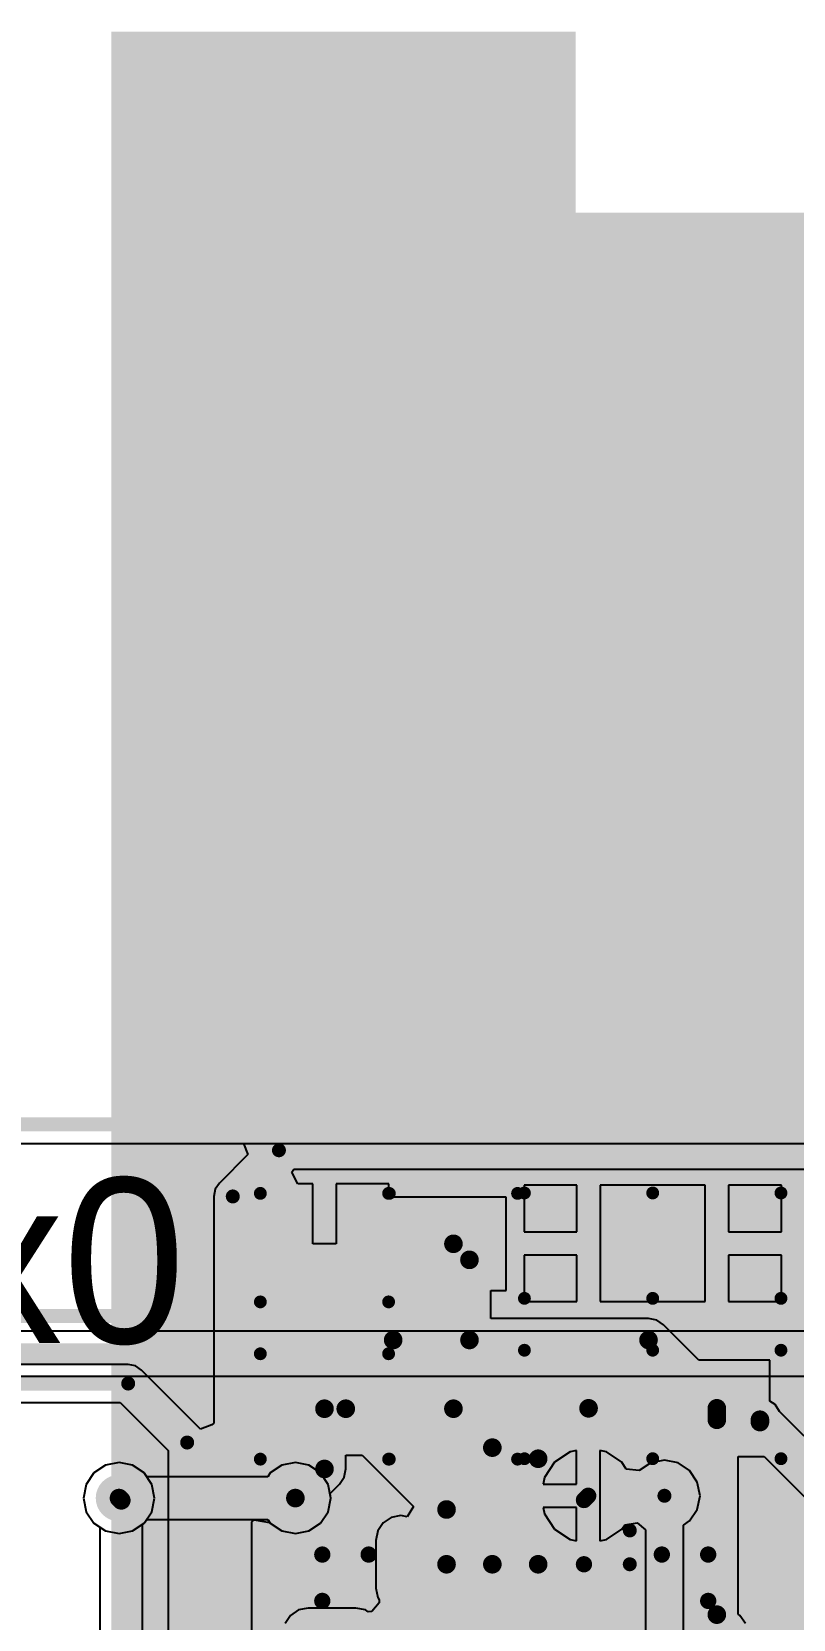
# Model space of a CAD drawing. Header units: millimetres. Extents: x -0.78 to 0.93, y -0.37 to 1.4.
# Drawn here: x -0.334 to -0.007, y 0.722 to 1.404 of the extents above; entities that cross this region are included whole.
import ezdxf

# ---------------------------------------------------------------- set-up
doc = ezdxf.new("R2010")
doc.units = ezdxf.units.MM
doc.header["$MEASUREMENT"] = 0
for name, color, linetype in [('BottomLayer', 5, 'Continuous'), ('BottomOverlay', 54, 'Continuous'), ('BottomSolder', 6, 'Continuous'), ('TopLayer', 1, 'Continuous'), ('TopOverlay', 2, 'Continuous'), ('ViaHoleLayer', 16, 'Continuous')]:
    doc.layers.add(name, color=color, linetype=linetype)

# ---------------------------------------------------------------- blocks, each defined once
blk = doc.blocks.new('0603R_B_9')
at = {"layer": 'BottomLayer'}
for points in [[(-0.05043, 0.01772), (-0.02043, 0.01772), (-0.02043, -0.01772), (-0.05043, -0.01772)], [(0.01969, 0.01772), (0.05118, 0.01772), (0.05118, -0.01772), (0.01969, -0.01772)]]:
    blk.add_hatch(color=5, dxfattribs=at).paths.add_polyline_path(points)
at = {"layer": 'BottomSolder'}
for points in [[(-0.05443, 0.02172), (-0.01643, 0.02172), (-0.01643, -0.02172), (-0.05443, -0.02172)], [(0.01569, 0.02172), (0.05518, 0.02172), (0.05518, -0.02172), (0.01569, -0.02172)]]:
    blk.add_hatch(color=6, dxfattribs=at).paths.add_polyline_path(points)
at = {"layer": 'BottomOverlay', "const_width": 0.00551}
for points in [[(0.05709, 0.02756), (-0.05709, 0.02756)], [(-0.05709, -0.02756), (-0.05709, 0.02756)], [(0.05709, -0.02756), (0.05709, 0.02756)], [(0.05709, -0.02756), (-0.05709, -0.02756)]]:
    blk.add_lwpolyline(points, dxfattribs=at)
at = {"layer": 'BottomOverlay', "const_width": 0.00276}
for points in [[(-0.05847, 0.02756, 1), (-0.05571, 0.02756, 1)], [(-0.05847, 0.02756, 1), (-0.05571, 0.02756, 1)], [(0.05571, 0.02756, 1), (0.05847, 0.02756, 1)], [(0.05571, 0.02756, 1), (0.05847, 0.02756, 1)], [(-0.05847, -0.02756, 1), (-0.05571, -0.02756, 1)], [(-0.05847, -0.02756, 1), (-0.05571, -0.02756, 1)], [(0.05571, -0.02756, 1), (0.05847, -0.02756, 1)], [(0.05571, -0.02756, 1), (0.05847, -0.02756, 1)]]:
    blk.add_lwpolyline(points, format="xyb", close=True, dxfattribs=at)
blk = doc.blocks.new('QFN24_4_4_N_B_10')
at = {"layer": 'BottomLayer'}
for points in [[(-0.05472, 0.09646), (-0.0437, 0.09646), (-0.0437, 0.06102), (-0.05472, 0.06102)], [(0.01969, 0.01969), (0.01969, -0.01969), (-0.01969, -0.01969), (-0.01969, 0.01969)]]:
    blk.add_hatch(color=5, dxfattribs=at).paths.add_polyline_path(points)
h = blk.add_hatch(color=5, dxfattribs=at)
edge = h.paths.add_edge_path()
edge.add_arc((-0.02953, 0.06654), 0.00551, 180, 360)
edge.add_line((-0.02402, 0.06654), (-0.02402, 0.09094))
edge.add_arc((-0.02953, 0.09094), 0.00551, 0, 180)
edge.add_line((-0.03504, 0.09094), (-0.03504, 0.06654))
h = blk.add_hatch(color=5, dxfattribs=at)
edge = h.paths.add_edge_path()
edge.add_arc((-0.00984, 0.06654), 0.00551, 180, 360)
edge.add_line((-0.00433, 0.06654), (-0.00433, 0.09094))
edge.add_arc((-0.00984, 0.09094), 0.00551, 0, 180)
edge.add_line((-0.01535, 0.09094), (-0.01535, 0.06654))
h = blk.add_hatch(color=5, dxfattribs=at)
edge = h.paths.add_edge_path()
edge.add_arc((0.00984, 0.06654), 0.00551, 180, 360)
edge.add_line((0.01535, 0.06654), (0.01535, 0.09094))
edge.add_arc((0.00984, 0.09094), 0.00551, 0, 180)
edge.add_line((0.00433, 0.09094), (0.00433, 0.06654))
h = blk.add_hatch(color=5, dxfattribs=at)
edge = h.paths.add_edge_path()
edge.add_arc((0.02953, 0.06654), 0.00551, 180, 360)
edge.add_line((0.03504, 0.06654), (0.03504, 0.09094))
edge.add_arc((0.02953, 0.09094), 0.00551, 0, 180)
edge.add_line((0.02402, 0.09094), (0.02402, 0.06654))
h = blk.add_hatch(color=5, dxfattribs=at)
edge = h.paths.add_edge_path()
edge.add_arc((0.04921, 0.06654), 0.00551, 180, 360)
edge.add_line((0.05472, 0.06654), (0.05472, 0.09094))
edge.add_arc((0.04921, 0.09094), 0.00551, 0, 180)
edge.add_line((0.0437, 0.09094), (0.0437, 0.06654))
h = blk.add_hatch(color=5, dxfattribs=at)
edge = h.paths.add_edge_path()
edge.add_arc((-0.06654, 0.04921), 0.00551, 270, 450)
edge.add_line((-0.06654, 0.05472), (-0.09094, 0.05472))
edge.add_arc((-0.09094, 0.04921), 0.00551, 90, 270)
edge.add_line((-0.09094, 0.0437), (-0.06654, 0.0437))
h = blk.add_hatch(color=5, dxfattribs=at)
edge = h.paths.add_edge_path()
edge.add_arc((0.06654, 0.04921), 0.00551, 90, 270)
edge.add_line((0.06654, 0.0437), (0.09094, 0.0437))
edge.add_arc((0.09094, 0.04921), 0.00551, 270, 450)
edge.add_line((0.09094, 0.05472), (0.06654, 0.05472))
h = blk.add_hatch(color=5, dxfattribs=at)
edge = h.paths.add_edge_path()
edge.add_arc((-0.06654, 0.02953), 0.00551, 270, 450)
edge.add_line((-0.06654, 0.03504), (-0.09094, 0.03504))
edge.add_arc((-0.09094, 0.02953), 0.00551, 90, 270)
edge.add_line((-0.09094, 0.02402), (-0.06654, 0.02402))
h = blk.add_hatch(color=5, dxfattribs=at)
edge = h.paths.add_edge_path()
edge.add_arc((0.06654, 0.02953), 0.00551, 90, 270)
edge.add_line((0.06654, 0.02402), (0.09094, 0.02402))
edge.add_arc((0.09094, 0.02953), 0.00551, 270, 450)
edge.add_line((0.09094, 0.03504), (0.06654, 0.03504))
h = blk.add_hatch(color=5, dxfattribs=at)
edge = h.paths.add_edge_path()
edge.add_arc((-0.06654, 0.00984), 0.00551, 270, 450)
edge.add_line((-0.06654, 0.01535), (-0.09094, 0.01535))
edge.add_arc((-0.09094, 0.00984), 0.00551, 90, 270)
edge.add_line((-0.09094, 0.00433), (-0.06654, 0.00433))
h = blk.add_hatch(color=5, dxfattribs=at)
edge = h.paths.add_edge_path()
edge.add_arc((0.06654, 0.00984), 0.00551, 90, 270)
edge.add_line((0.06654, 0.00433), (0.09094, 0.00433))
edge.add_arc((0.09094, 0.00984), 0.00551, 270, 450)
edge.add_line((0.09094, 0.01535), (0.06654, 0.01535))
h = blk.add_hatch(color=5, dxfattribs=at)
edge = h.paths.add_edge_path()
edge.add_arc((-0.06654, -0.00984), 0.00551, 270, 450)
edge.add_line((-0.06654, -0.00433), (-0.09094, -0.00433))
edge.add_arc((-0.09094, -0.00984), 0.00551, 90, 270)
edge.add_line((-0.09094, -0.01535), (-0.06654, -0.01535))
h = blk.add_hatch(color=5, dxfattribs=at)
edge = h.paths.add_edge_path()
edge.add_arc((0.06654, -0.00984), 0.00551, 90, 270)
edge.add_line((0.06654, -0.01535), (0.09094, -0.01535))
edge.add_arc((0.09094, -0.00984), 0.00551, 270, 450)
edge.add_line((0.09094, -0.00433), (0.06654, -0.00433))
h = blk.add_hatch(color=5, dxfattribs=at)
edge = h.paths.add_edge_path()
edge.add_arc((-0.06654, -0.02953), 0.00551, 270, 450)
edge.add_line((-0.06654, -0.02402), (-0.09094, -0.02402))
edge.add_arc((-0.09094, -0.02953), 0.00551, 90, 270)
edge.add_line((-0.09094, -0.03504), (-0.06654, -0.03504))
h = blk.add_hatch(color=5, dxfattribs=at)
edge = h.paths.add_edge_path()
edge.add_arc((0.06654, -0.02953), 0.00551, 90, 270)
edge.add_line((0.06654, -0.03504), (0.09094, -0.03504))
edge.add_arc((0.09094, -0.02953), 0.00551, 270, 450)
edge.add_line((0.09094, -0.02402), (0.06654, -0.02402))
h = blk.add_hatch(color=5, dxfattribs=at)
edge = h.paths.add_edge_path()
edge.add_arc((-0.06654, -0.04921), 0.00551, 270, 450)
edge.add_line((-0.06654, -0.0437), (-0.09094, -0.0437))
edge.add_arc((-0.09094, -0.04921), 0.00551, 90, 270)
edge.add_line((-0.09094, -0.05472), (-0.06654, -0.05472))
h = blk.add_hatch(color=5, dxfattribs=at)
edge = h.paths.add_edge_path()
edge.add_arc((0.06654, -0.04921), 0.00551, 90, 270)
edge.add_line((0.06654, -0.05472), (0.09094, -0.05472))
edge.add_arc((0.09094, -0.04921), 0.00551, 270, 450)
edge.add_line((0.09094, -0.0437), (0.06654, -0.0437))
h = blk.add_hatch(color=5, dxfattribs=at)
edge = h.paths.add_edge_path()
edge.add_arc((-0.04921, -0.06654), 0.00551, 0, 180)
edge.add_line((-0.05472, -0.06654), (-0.05472, -0.09094))
edge.add_arc((-0.04921, -0.09094), 0.00551, 180, 360)
edge.add_line((-0.0437, -0.09094), (-0.0437, -0.06654))
h = blk.add_hatch(color=5, dxfattribs=at)
edge = h.paths.add_edge_path()
edge.add_arc((-0.02953, -0.06654), 0.00551, 0, 180)
edge.add_line((-0.03504, -0.06654), (-0.03504, -0.09094))
edge.add_arc((-0.02953, -0.09094), 0.00551, 180, 360)
edge.add_line((-0.02402, -0.09094), (-0.02402, -0.06654))
h = blk.add_hatch(color=5, dxfattribs=at)
edge = h.paths.add_edge_path()
edge.add_arc((-0.00984, -0.06654), 0.00551, 0, 180)
edge.add_line((-0.01535, -0.06654), (-0.01535, -0.09094))
edge.add_arc((-0.00984, -0.09094), 0.00551, 180, 360)
edge.add_line((-0.00433, -0.09094), (-0.00433, -0.06654))
h = blk.add_hatch(color=5, dxfattribs=at)
edge = h.paths.add_edge_path()
edge.add_arc((0.00984, -0.06654), 0.00551, 0, 180)
edge.add_line((0.00433, -0.06654), (0.00433, -0.09094))
edge.add_arc((0.00984, -0.09094), 0.00551, 180, 360)
edge.add_line((0.01535, -0.09094), (0.01535, -0.06654))
h = blk.add_hatch(color=5, dxfattribs=at)
edge = h.paths.add_edge_path()
edge.add_arc((0.02953, -0.06654), 0.00551, 0, 180)
edge.add_line((0.02402, -0.06654), (0.02402, -0.09094))
edge.add_arc((0.02953, -0.09094), 0.00551, 180, 360)
edge.add_line((0.03504, -0.09094), (0.03504, -0.06654))
h = blk.add_hatch(color=5, dxfattribs=at)
edge = h.paths.add_edge_path()
edge.add_arc((0.04921, -0.06654), 0.00551, 0, 180)
edge.add_line((0.0437, -0.06654), (0.0437, -0.09094))
edge.add_arc((0.04921, -0.09094), 0.00551, 180, 360)
edge.add_line((0.05472, -0.09094), (0.05472, -0.06654))
at = {"layer": 'BottomSolder'}
for points in [[(-0.05872, 0.10046), (-0.0397, 0.10046), (-0.0397, 0.05702), (-0.05872, 0.05702)], [(0.02369, 0.02369), (0.02369, -0.02369), (-0.02369, -0.02369), (-0.02369, 0.02369)]]:
    blk.add_hatch(color=6, dxfattribs=at).paths.add_polyline_path(points)
h = blk.add_hatch(color=6, dxfattribs=at)
edge = h.paths.add_edge_path()
edge.add_arc((-0.02953, 0.06654), 0.00951, 180, 360)
edge.add_line((-0.02002, 0.06654), (-0.02002, 0.09094))
edge.add_arc((-0.02953, 0.09094), 0.00951, 0, 180)
edge.add_line((-0.03904, 0.09094), (-0.03904, 0.06654))
h = blk.add_hatch(color=6, dxfattribs=at)
edge = h.paths.add_edge_path()
edge.add_arc((-0.00984, 0.06654), 0.00951, 180, 360)
edge.add_line((-0.00033, 0.06654), (-0.00033, 0.09094))
edge.add_arc((-0.00984, 0.09094), 0.00951, 0, 180)
edge.add_line((-0.01935, 0.09094), (-0.01935, 0.06654))
h = blk.add_hatch(color=6, dxfattribs=at)
edge = h.paths.add_edge_path()
edge.add_arc((0.00984, 0.06654), 0.00951, 180, 360)
edge.add_line((0.01935, 0.06654), (0.01935, 0.09094))
edge.add_arc((0.00984, 0.09094), 0.00951, 0, 180)
edge.add_line((0.00033, 0.09094), (0.00033, 0.06654))
h = blk.add_hatch(color=6, dxfattribs=at)
edge = h.paths.add_edge_path()
edge.add_arc((0.02953, 0.06654), 0.00951, 180, 360)
edge.add_line((0.03904, 0.06654), (0.03904, 0.09094))
edge.add_arc((0.02953, 0.09094), 0.00951, 0, 180)
edge.add_line((0.02002, 0.09094), (0.02002, 0.06654))
h = blk.add_hatch(color=6, dxfattribs=at)
edge = h.paths.add_edge_path()
edge.add_arc((0.04921, 0.06654), 0.00951, 180, 360)
edge.add_line((0.05872, 0.06654), (0.05872, 0.09094))
edge.add_arc((0.04921, 0.09094), 0.00951, 0, 180)
edge.add_line((0.0397, 0.09094), (0.0397, 0.06654))
h = blk.add_hatch(color=6, dxfattribs=at)
edge = h.paths.add_edge_path()
edge.add_arc((-0.06654, 0.04921), 0.00951, 270, 450)
edge.add_line((-0.06654, 0.05872), (-0.09094, 0.05872))
edge.add_arc((-0.09094, 0.04921), 0.00951, 90, 270)
edge.add_line((-0.09094, 0.0397), (-0.06654, 0.0397))
h = blk.add_hatch(color=6, dxfattribs=at)
edge = h.paths.add_edge_path()
edge.add_arc((0.06654, 0.04921), 0.00951, 90, 270)
edge.add_line((0.06654, 0.0397), (0.09094, 0.0397))
edge.add_arc((0.09094, 0.04921), 0.00951, 270, 450)
edge.add_line((0.09094, 0.05872), (0.06654, 0.05872))
h = blk.add_hatch(color=6, dxfattribs=at)
edge = h.paths.add_edge_path()
edge.add_arc((-0.06654, 0.02953), 0.00951, 270, 450)
edge.add_line((-0.06654, 0.03904), (-0.09094, 0.03904))
edge.add_arc((-0.09094, 0.02953), 0.00951, 90, 270)
edge.add_line((-0.09094, 0.02002), (-0.06654, 0.02002))
h = blk.add_hatch(color=6, dxfattribs=at)
edge = h.paths.add_edge_path()
edge.add_arc((0.06654, 0.02953), 0.00951, 90, 270)
edge.add_line((0.06654, 0.02002), (0.09094, 0.02002))
edge.add_arc((0.09094, 0.02953), 0.00951, 270, 450)
edge.add_line((0.09094, 0.03904), (0.06654, 0.03904))
h = blk.add_hatch(color=6, dxfattribs=at)
edge = h.paths.add_edge_path()
edge.add_arc((-0.06654, 0.00984), 0.00951, 270, 450)
edge.add_line((-0.06654, 0.01935), (-0.09094, 0.01935))
edge.add_arc((-0.09094, 0.00984), 0.00951, 90, 270)
edge.add_line((-0.09094, 0.00033), (-0.06654, 0.00033))
h = blk.add_hatch(color=6, dxfattribs=at)
edge = h.paths.add_edge_path()
edge.add_arc((0.06654, 0.00984), 0.00951, 90, 270)
edge.add_line((0.06654, 0.00033), (0.09094, 0.00033))
edge.add_arc((0.09094, 0.00984), 0.00951, 270, 450)
edge.add_line((0.09094, 0.01935), (0.06654, 0.01935))
h = blk.add_hatch(color=6, dxfattribs=at)
edge = h.paths.add_edge_path()
edge.add_arc((-0.06654, -0.00984), 0.00951, 270, 450)
edge.add_line((-0.06654, -0.00033), (-0.09094, -0.00033))
edge.add_arc((-0.09094, -0.00984), 0.00951, 90, 270)
edge.add_line((-0.09094, -0.01935), (-0.06654, -0.01935))
h = blk.add_hatch(color=6, dxfattribs=at)
edge = h.paths.add_edge_path()
edge.add_arc((0.06654, -0.00984), 0.00951, 90, 270)
edge.add_line((0.06654, -0.01935), (0.09094, -0.01935))
edge.add_arc((0.09094, -0.00984), 0.00951, 270, 450)
edge.add_line((0.09094, -0.00033), (0.06654, -0.00033))
h = blk.add_hatch(color=6, dxfattribs=at)
edge = h.paths.add_edge_path()
edge.add_arc((-0.06654, -0.02953), 0.00951, 270, 450)
edge.add_line((-0.06654, -0.02002), (-0.09094, -0.02002))
edge.add_arc((-0.09094, -0.02953), 0.00951, 90, 270)
edge.add_line((-0.09094, -0.03904), (-0.06654, -0.03904))
h = blk.add_hatch(color=6, dxfattribs=at)
edge = h.paths.add_edge_path()
edge.add_arc((0.06654, -0.02953), 0.00951, 90, 270)
edge.add_line((0.06654, -0.03904), (0.09094, -0.03904))
edge.add_arc((0.09094, -0.02953), 0.00951, 270, 450)
edge.add_line((0.09094, -0.02002), (0.06654, -0.02002))
h = blk.add_hatch(color=6, dxfattribs=at)
edge = h.paths.add_edge_path()
edge.add_arc((-0.06654, -0.04921), 0.00951, 270, 450)
edge.add_line((-0.06654, -0.0397), (-0.09094, -0.0397))
edge.add_arc((-0.09094, -0.04921), 0.00951, 90, 270)
edge.add_line((-0.09094, -0.05872), (-0.06654, -0.05872))
h = blk.add_hatch(color=6, dxfattribs=at)
edge = h.paths.add_edge_path()
edge.add_arc((0.06654, -0.04921), 0.00951, 90, 270)
edge.add_line((0.06654, -0.05872), (0.09094, -0.05872))
edge.add_arc((0.09094, -0.04921), 0.00951, 270, 450)
edge.add_line((0.09094, -0.0397), (0.06654, -0.0397))
h = blk.add_hatch(color=6, dxfattribs=at)
edge = h.paths.add_edge_path()
edge.add_arc((-0.04921, -0.06654), 0.00951, 0, 180)
edge.add_line((-0.05872, -0.06654), (-0.05872, -0.09094))
edge.add_arc((-0.04921, -0.09094), 0.00951, 180, 360)
edge.add_line((-0.0397, -0.09094), (-0.0397, -0.06654))
h = blk.add_hatch(color=6, dxfattribs=at)
edge = h.paths.add_edge_path()
edge.add_arc((-0.02953, -0.06654), 0.00951, 0, 180)
edge.add_line((-0.03904, -0.06654), (-0.03904, -0.09094))
edge.add_arc((-0.02953, -0.09094), 0.00951, 180, 360)
edge.add_line((-0.02002, -0.09094), (-0.02002, -0.06654))
h = blk.add_hatch(color=6, dxfattribs=at)
edge = h.paths.add_edge_path()
edge.add_arc((-0.00984, -0.06654), 0.00951, 0, 180)
edge.add_line((-0.01935, -0.06654), (-0.01935, -0.09094))
edge.add_arc((-0.00984, -0.09094), 0.00951, 180, 360)
edge.add_line((-0.00033, -0.09094), (-0.00033, -0.06654))
h = blk.add_hatch(color=6, dxfattribs=at)
edge = h.paths.add_edge_path()
edge.add_arc((0.00984, -0.06654), 0.00951, 0, 180)
edge.add_line((0.00033, -0.06654), (0.00033, -0.09094))
edge.add_arc((0.00984, -0.09094), 0.00951, 180, 360)
edge.add_line((0.01935, -0.09094), (0.01935, -0.06654))
h = blk.add_hatch(color=6, dxfattribs=at)
edge = h.paths.add_edge_path()
edge.add_arc((0.02953, -0.06654), 0.00951, 0, 180)
edge.add_line((0.02002, -0.06654), (0.02002, -0.09094))
edge.add_arc((0.02953, -0.09094), 0.00951, 180, 360)
edge.add_line((0.03904, -0.09094), (0.03904, -0.06654))
h = blk.add_hatch(color=6, dxfattribs=at)
edge = h.paths.add_edge_path()
edge.add_arc((0.04921, -0.06654), 0.00951, 0, 180)
edge.add_line((0.0397, -0.06654), (0.0397, -0.09094))
edge.add_arc((0.04921, -0.09094), 0.00951, 180, 360)
edge.add_line((0.05872, -0.09094), (0.05872, -0.06654))
at = {"layer": 'BottomLayer'}
for p, q in [((-0.02953, 0.03937), (-0.03937, 0.02953)), ((0.03937, 0.03937), (-0.02953, 0.03937)), ((0.03937, -0.03937), (0.03937, 0.03937)), ((-0.03937, 0.02953), (-0.03937, -0.03937)), ((-0.03937, -0.03937), (0.03937, -0.03937))]:
    blk.add_line(p, q, dxfattribs=at)
at = {"layer": 'BottomOverlay'}
for points, const_width in [([(-0.06496, 0.09843, 1), (-0.07283, 0.09843, 1)], 0.00984), ([(-0.0753, 0.09843, 1), (-0.07037, 0.09843, 1)], 0.00492), ([(-0.06742, 0.09843, 1), (-0.0625, 0.09843, 1)], 0.00492), ([(-0.08466, 0.08291, 1), (-0.08116, 0.08291, 1)], 0.0035), ([(-0.08466, 0.08291, 1), (-0.08116, 0.08291, 1)], 0.0035), ([(-0.06474, 0.08291, 1), (-0.06124, 0.08291, 1)], 0.0035), ([(0.06124, 0.08291, 1), (0.06474, 0.08291, 1)], 0.0035), ([(0.08116, 0.08291, 1), (0.08466, 0.08291, 1)], 0.0035), ([(0.08116, 0.08291, 1), (0.08466, 0.08291, 1)], 0.0035), ([(-0.08466, 0.06299, 1), (-0.08116, 0.06299, 1)], 0.0035), ([(0.08116, 0.06299, 1), (0.08466, 0.06299, 1)], 0.0035), ([(-0.08466, -0.06299, 1), (-0.08116, -0.06299, 1)], 0.0035), ([(0.08116, -0.06299, 1), (0.08466, -0.06299, 1)], 0.0035), ([(-0.08466, -0.08291, 1), (-0.08116, -0.08291, 1)], 0.0035), ([(-0.08466, -0.08291, 1), (-0.08116, -0.08291, 1)], 0.0035), ([(-0.06474, -0.08291, 1), (-0.06124, -0.08291, 1)], 0.0035), ([(0.06124, -0.08291, 1), (0.06474, -0.08291, 1)], 0.0035), ([(0.08116, -0.08291, 1), (0.08466, -0.08291, 1)], 0.0035), ([(0.08116, -0.08291, 1), (0.08466, -0.08291, 1)], 0.0035)]:
    blk.add_lwpolyline(points, format="xyb", close=True, dxfattribs=dict(at, const_width=const_width))
at = {"layer": 'BottomOverlay', "const_width": 0.007}
for points in [[(-0.08291, 0.08291), (-0.06299, 0.08291)], [(-0.08291, 0.08291), (-0.08291, 0.06299)], [(0.06299, 0.08291), (0.08291, 0.08291)], [(0.08291, 0.08291), (0.08291, 0.06299)], [(-0.08291, -0.06299), (-0.08291, -0.08291)], [(0.08291, -0.06299), (0.08291, -0.08291)], [(-0.08291, -0.08291), (-0.06299, -0.08291)], [(0.06299, -0.08291), (0.08291, -0.08291)]]:
    blk.add_lwpolyline(points, dxfattribs=at)
blk = doc.blocks.new('0603C_B_11')
at = {"layer": 'BottomLayer'}
for points in [[(-0.05043, 0.01772), (-0.02043, 0.01772), (-0.02043, -0.01772), (-0.05043, -0.01772)], [(0.01969, 0.01772), (0.05118, 0.01772), (0.05118, -0.01772), (0.01969, -0.01772)]]:
    blk.add_hatch(color=5, dxfattribs=at).paths.add_polyline_path(points)
at = {"layer": 'BottomSolder'}
for points in [[(-0.05443, 0.02172), (-0.01643, 0.02172), (-0.01643, -0.02172), (-0.05443, -0.02172)], [(0.01569, 0.02172), (0.05518, 0.02172), (0.05518, -0.02172), (0.01569, -0.02172)]]:
    blk.add_hatch(color=6, dxfattribs=at).paths.add_polyline_path(points)
at = {"layer": 'BottomOverlay', "const_width": 0.00551}
for points in [[(-0.01181, 0.02756), (-0.05709, 0.02756)], [(-0.05709, -0.02756), (-0.05709, 0.02756)], [(0.05709, 0.02756), (0.01047, 0.02756)], [(0.05709, -0.02756), (0.05709, 0.02756)], [(-0.01181, -0.02756), (-0.05709, -0.02756)], [(0.05709, -0.02756), (0.01047, -0.02756)]]:
    blk.add_lwpolyline(points, dxfattribs=at)
at = {"layer": 'BottomOverlay', "const_width": 0.00276}
for points in [[(-0.05847, 0.02756, 1), (-0.05571, 0.02756, 1)], [(-0.05847, 0.02756, 1), (-0.05571, 0.02756, 1)], [(-0.01319, 0.02756, 1), (-0.01043, 0.02756, 1)], [(0.0091, 0.02756, 1), (0.01185, 0.02756, 1)], [(0.05571, 0.02756, 1), (0.05847, 0.02756, 1)], [(0.05571, 0.02756, 1), (0.05847, 0.02756, 1)], [(-0.05847, -0.02756, 1), (-0.05571, -0.02756, 1)], [(-0.05847, -0.02756, 1), (-0.05571, -0.02756, 1)], [(-0.01319, -0.02756, 1), (-0.01043, -0.02756, 1)], [(0.0091, -0.02756, 1), (0.01185, -0.02756, 1)], [(0.05571, -0.02756, 1), (0.05847, -0.02756, 1)], [(0.05571, -0.02756, 1), (0.05847, -0.02756, 1)]]:
    blk.add_lwpolyline(points, format="xyb", close=True, dxfattribs=at)
blk = doc.blocks.new('0603C_B_12')
at = {"layer": 'BottomLayer'}
for points in [[(-0.05043, 0.01772), (-0.02043, 0.01772), (-0.02043, -0.01772), (-0.05043, -0.01772)], [(0.01969, 0.01772), (0.05118, 0.01772), (0.05118, -0.01772), (0.01969, -0.01772)]]:
    blk.add_hatch(color=5, dxfattribs=at).paths.add_polyline_path(points)
at = {"layer": 'BottomSolder'}
for points in [[(-0.05443, 0.02172), (-0.01643, 0.02172), (-0.01643, -0.02172), (-0.05443, -0.02172)], [(0.01569, 0.02172), (0.05518, 0.02172), (0.05518, -0.02172), (0.01569, -0.02172)]]:
    blk.add_hatch(color=6, dxfattribs=at).paths.add_polyline_path(points)
at = {"layer": 'BottomOverlay', "const_width": 0.00551}
for points in [[(-0.05709, -0.02756), (-0.05709, 0.02756)], [(-0.01181, 0.02756), (-0.05709, 0.02756)], [(0.05709, 0.02756), (0.01047, 0.02756)], [(0.05709, -0.02756), (0.05709, 0.02756)], [(-0.01181, -0.02756), (-0.05709, -0.02756)], [(0.05709, -0.02756), (0.01047, -0.02756)]]:
    blk.add_lwpolyline(points, dxfattribs=at)
at = {"layer": 'BottomOverlay', "const_width": 0.00276}
for points in [[(-0.05847, 0.02756, 1), (-0.05571, 0.02756, 1)], [(-0.05847, 0.02756, 1), (-0.05571, 0.02756, 1)], [(-0.01319, 0.02756, 1), (-0.01043, 0.02756, 1)], [(0.0091, 0.02756, 1), (0.01185, 0.02756, 1)], [(0.05571, 0.02756, 1), (0.05847, 0.02756, 1)], [(0.05571, 0.02756, 1), (0.05847, 0.02756, 1)], [(-0.05847, -0.02756, 1), (-0.05571, -0.02756, 1)], [(-0.05847, -0.02756, 1), (-0.05571, -0.02756, 1)], [(-0.01319, -0.02756, 1), (-0.01043, -0.02756, 1)], [(0.0091, -0.02756, 1), (0.01185, -0.02756, 1)], [(0.05571, -0.02756, 1), (0.05847, -0.02756, 1)], [(0.05571, -0.02756, 1), (0.05847, -0.02756, 1)]]:
    blk.add_lwpolyline(points, format="xyb", close=True, dxfattribs=at)
blk = doc.blocks.new('0603C_B_14')
at = {"layer": 'BottomLayer'}
for points in [[(-0.05043, 0.01772), (-0.02043, 0.01772), (-0.02043, -0.01772), (-0.05043, -0.01772)], [(0.01969, 0.01772), (0.05118, 0.01772), (0.05118, -0.01772), (0.01969, -0.01772)]]:
    blk.add_hatch(color=5, dxfattribs=at).paths.add_polyline_path(points)
at = {"layer": 'BottomSolder'}
for points in [[(-0.05443, 0.02172), (-0.01643, 0.02172), (-0.01643, -0.02172), (-0.05443, -0.02172)], [(0.01569, 0.02172), (0.05518, 0.02172), (0.05518, -0.02172), (0.01569, -0.02172)]]:
    blk.add_hatch(color=6, dxfattribs=at).paths.add_polyline_path(points)
at = {"layer": 'BottomOverlay', "const_width": 0.00551}
for points in [[(-0.05709, 0.02756), (-0.05709, -0.02756)], [(-0.05709, 0.02756), (-0.01181, 0.02756)], [(0.01047, 0.02756), (0.05709, 0.02756)], [(0.05709, 0.02756), (0.05709, -0.02756)], [(-0.05709, -0.02756), (-0.01181, -0.02756)], [(0.01047, -0.02756), (0.05709, -0.02756)]]:
    blk.add_lwpolyline(points, dxfattribs=at)
at = {"layer": 'BottomOverlay', "const_width": 0.00276}
for points in [[(-0.05847, 0.02756, 1), (-0.05571, 0.02756, 1)], [(-0.05847, 0.02756, 1), (-0.05571, 0.02756, 1)], [(-0.01319, 0.02756, 1), (-0.01043, 0.02756, 1)], [(0.0091, 0.02756, 1), (0.01185, 0.02756, 1)], [(0.05571, 0.02756, 1), (0.05847, 0.02756, 1)], [(0.05571, 0.02756, 1), (0.05847, 0.02756, 1)], [(-0.05847, -0.02756, 1), (-0.05571, -0.02756, 1)], [(-0.05847, -0.02756, 1), (-0.05571, -0.02756, 1)], [(-0.01319, -0.02756, 1), (-0.01043, -0.02756, 1)], [(0.0091, -0.02756, 1), (0.01185, -0.02756, 1)], [(0.05571, -0.02756, 1), (0.05847, -0.02756, 1)], [(0.05571, -0.02756, 1), (0.05847, -0.02756, 1)]]:
    blk.add_lwpolyline(points, format="xyb", close=True, dxfattribs=at)
blk = doc.blocks.new('1_69_OLED_38')
at = {"layer": 'TopOverlay', "const_width": 0.006}
for points in [[(-0.77418, 0.88498), (0.76125, 0.88498)], [(-0.66749, 0.80262), (0.65456, 0.80262)]]:
    blk.add_lwpolyline(points, dxfattribs=at)

msp = doc.modelspace()

# ---------------------------------------------------------------- hatches: boundary and pattern name
at = {"layer": 'BottomLayer'}
h = msp.add_hatch(color=5, dxfattribs=at)
edge = h.paths.add_edge_path()
edge.add_arc((-0.09465, 0.77461), 0.01, 0, 360)
h = msp.add_hatch(color=5, dxfattribs=at)
edge = h.paths.add_edge_path()
edge.add_arc((-0.06189, 0.77461), 0.01, 0, 360)
h = msp.add_hatch(color=5, dxfattribs=at)
edge = h.paths.add_edge_path()
edge.add_arc((-0.29626, 0.77362), 0.01, 0, 360)
h = msp.add_hatch(color=5, dxfattribs=at)
edge = h.paths.add_edge_path()
edge.add_arc((-0.22047, 0.77362), 0.01, 0, 360)
at = {"layer": 'TopLayer'}
h = msp.add_hatch(color=1, dxfattribs=at)
edge = h.paths.add_edge_path()
edge.add_arc((-0.09465, 0.77461), 0.01, 0, 360)
h = msp.add_hatch(color=1, dxfattribs=at)
edge = h.paths.add_edge_path()
edge.add_arc((-0.06189, 0.77461), 0.01, 0, 360)
h = msp.add_hatch(color=1, dxfattribs=at)
edge = h.paths.add_edge_path()
edge.add_arc((-0.29626, 0.77362), 0.01, 0, 360)
h = msp.add_hatch(color=1, dxfattribs=at)
edge = h.paths.add_edge_path()
edge.add_arc((-0.22047, 0.77362), 0.01, 0, 360)
at = {"layer": 'ViaHoleLayer'}
h = msp.add_hatch(color=16, dxfattribs=at)
edge = h.paths.add_edge_path()
edge.add_arc((-0.29626, 0.77362), 0.006, 0, 360)
h = msp.add_hatch(color=16, dxfattribs=at)
edge = h.paths.add_edge_path()
edge.add_arc((-0.22047, 0.77362), 0.006, 0, 360)
h = msp.add_hatch(color=16, dxfattribs=at)
edge = h.paths.add_edge_path()
edge.add_arc((-0.09465, 0.77461), 0.006, 0, 360)
h = msp.add_hatch(color=16, dxfattribs=at)
edge = h.paths.add_edge_path()
edge.add_arc((-0.06189, 0.77461), 0.006, 0, 360)

# ---------------------------------------------------------------- linework, layer by layer
at = {"layer": 'BottomLayer'}
for p, q in [((-0.44374, 0.9259), (-0.24276, 0.9259)), ((-0.24085, 0.92128), (-0.25314, 0.90899)), ((-0.24276, 0.9259), (-0.24085, 0.92128)), ((-0.22198, 0.91362), (-0.22109, 0.9149)), ((-0.22109, 0.9149), (0.37672, 0.9149)), ((-0.25314, 0.90899), (-0.2549, 0.90634)), ((-0.21937, 0.90862), (-0.22198, 0.91362)), ((-0.21297, 0.90862), (-0.21937, 0.90862)), ((-0.21297, 0.88287), (-0.21297, 0.90862)), ((-0.18025, 0.90862), (-0.20297, 0.90862)), ((-0.20297, 0.90862), (-0.20297, 0.88287)), ((-0.18025, 0.90293), (-0.18025, 0.90862)), ((-0.09949, 0.90806), (-0.1222, 0.90806)), ((-0.1222, 0.90806), (-0.1222, 0.88805)), ((-0.09949, 0.88805), (-0.09949, 0.90806)), ((-0.04437, 0.90806), (-0.08949, 0.90806)), ((-0.08949, 0.90806), (-0.08949, 0.88305)), ((-0.04437, 0.88306), (-0.04437, 0.90806)), ((-0.01165, 0.90806), (-0.03437, 0.90806)), ((-0.03437, 0.90806), (-0.03437, 0.88806)), ((-0.01165, 0.88806), (-0.01165, 0.90806)), ((-0.2549, 0.90634), (-0.25552, 0.90322)), ((-0.25552, 0.90322), (-0.25552, 0.90322)), ((-0.25552, 0.90322), (-0.25552, 0.80575)), ((-0.17528, 0.90287), (-0.18025, 0.90293)), ((-0.12984, 0.90287), (-0.17528, 0.90287)), ((-0.17528, 0.90287), (-0.17528, 0.90287)), ((-0.12984, 0.86287), (-0.12984, 0.90287)), ((-0.1222, 0.88805), (-0.09949, 0.88805)), ((-0.03437, 0.88806), (-0.01165, 0.88806)), ((-0.20297, 0.88287), (-0.21297, 0.88287)), ((-0.08949, 0.88305), (-0.08949, 0.85806)), ((-0.04437, 0.85806), (-0.04437, 0.88306)), ((-0.09949, 0.87805), (-0.1222, 0.87805)), ((-0.1222, 0.87805), (-0.1222, 0.85806)), ((-0.09949, 0.85806), (-0.09949, 0.87805)), ((-0.01165, 0.87806), (-0.03437, 0.87806)), ((-0.03437, 0.87806), (-0.03437, 0.85806)), ((-0.01165, 0.85806), (-0.01165, 0.87806)), ((-0.13649, 0.85071), (-0.13649, 0.86287)), ((-0.13649, 0.86287), (-0.12984, 0.86287)), ((-0.1222, 0.85806), (-0.09949, 0.85806)), ((-0.08949, 0.85806), (-0.04437, 0.85806)), ((-0.03437, 0.85806), (-0.01165, 0.85806)), ((-0.06872, 0.85071), (-0.13649, 0.85071)), ((-0.0652, 0.85001), (-0.06872, 0.85071)), ((-0.06223, 0.84802), (-0.0652, 0.85001)), ((-0.04714, 0.83294), (-0.06223, 0.84802)), ((-0.01665, 0.83294), (-0.04714, 0.83294)), ((-0.01665, 0.81529), (-0.01665, 0.83294)), ((-0.29232, 0.83099), (-0.46941, 0.83099)), ((-0.2892, 0.83037), (-0.29232, 0.83099)), ((-0.29232, 0.83099), (-0.29232, 0.83099)), ((-0.28656, 0.8286), (-0.2892, 0.83037)), ((-0.2612, 0.80325), (-0.28656, 0.8286)), ((-0.46941, 0.81468), (-0.2957, 0.81468)), ((-0.2957, 0.81468), (-0.27512, 0.7941)), ((-0.01436, 0.81376), (-0.01665, 0.81529)), ((-0.01238, 0.81079), (-0.01436, 0.81376)), ((-0.25639, 0.80505), (-0.2612, 0.80325)), ((-0.25552, 0.80575), (-0.25639, 0.80505)), ((0.01671, 0.7817), (-0.01238, 0.81079)), ((-0.2612, 0.80325), (-0.2612, 0.80325)), ((-0.27512, 0.7941), (-0.27512, 0.67059)), ((-0.19879, 0.78613), (-0.19879, 0.79201)), ((-0.19879, 0.79201), (-0.1918, 0.79201)), ((-0.1918, 0.79201), (-0.16975, 0.76996)), ((-0.03019, 0.72373), (-0.03019, 0.79144)), ((-0.03019, 0.79144), (-0.01899, 0.79144)), ((-0.01899, 0.79144), (0.02894, 0.74351)), ((-0.30707, 0.78444), (-0.31039, 0.77947)), ((-0.30211, 0.78775), (-0.30707, 0.78444)), ((-0.29626, 0.78892), (-0.30211, 0.78775)), ((-0.29041, 0.78775), (-0.29626, 0.78892)), ((-0.28545, 0.78444), (-0.29041, 0.78775)), ((-0.28213, 0.77947), (-0.28545, 0.78444)), ((-0.19949, 0.78262), (-0.19879, 0.78613)), ((-0.31039, 0.77947), (-0.31155, 0.77362)), ((-0.28097, 0.77362), (-0.28213, 0.77947)), ((-0.20556, 0.77555), (-0.20148, 0.77964)), ((-0.20148, 0.77964), (-0.19949, 0.78262)), ((-0.31155, 0.77362), (-0.31039, 0.76777)), ((-0.28213, 0.76777), (-0.28097, 0.77362)), ((-0.20634, 0.76777), (-0.20518, 0.77362)), ((-0.20518, 0.77362), (-0.20556, 0.77555)), ((-0.31039, 0.76777), (-0.30707, 0.76281)), ((-0.28545, 0.76281), (-0.28213, 0.76777)), ((-0.23921, 0.7634), (-0.23823, 0.7642)), ((-0.23823, 0.7642), (-0.23154, 0.76319)), ((-0.20966, 0.76281), (-0.20634, 0.76777)), ((-0.17931, 0.76531), (-0.18279, 0.76299)), ((-0.17521, 0.76613), (-0.17931, 0.76531)), ((-0.17244, 0.76558), (-0.17521, 0.76613)), ((-0.16975, 0.76996), (-0.17244, 0.76558)), ((-0.30707, 0.76281), (-0.30445, 0.76106)), ((-0.30445, 0.76106), (-0.30445, 0.67928)), ((-0.2861, 0.76237), (-0.28545, 0.76281)), ((-0.2861, 0.67059), (-0.2861, 0.76237)), ((-0.23921, 0.50722), (-0.23921, 0.7634)), ((-0.23154, 0.76319), (-0.23129, 0.76281)), ((-0.23129, 0.76281), (-0.22633, 0.75949)), ((-0.22633, 0.75949), (-0.22047, 0.75833)), ((-0.22047, 0.75833), (-0.21462, 0.75949)), ((-0.21462, 0.75949), (-0.20966, 0.76281)), ((-0.18511, 0.75951), (-0.18593, 0.75541)), ((-0.18279, 0.76299), (-0.18511, 0.75951)), ((-0.18593, 0.75541), (-0.18593, 0.73494)), ((-0.18593, 0.73494), (-0.18511, 0.73084)), ((-0.18511, 0.73084), (-0.18451, 0.72993)), ((-0.18451, 0.72993), (-0.18441, 0.72861)), ((-0.22255, 0.72323), (-0.22487, 0.71975)), ((-0.21907, 0.72555), (-0.22255, 0.72323)), ((-0.21497, 0.72637), (-0.21907, 0.72555)), ((-0.1945, 0.72637), (-0.21497, 0.72637)), ((-0.1904, 0.72555), (-0.1945, 0.72637)), ((-0.18915, 0.72471), (-0.1904, 0.72555)), ((-0.18767, 0.72482), (-0.18915, 0.72471)), ((-0.18441, 0.72861), (-0.18767, 0.72482)), ((-0.02944, 0.72323), (-0.03019, 0.72373)), ((-0.02712, 0.71975), (-0.02944, 0.72323))]:
    msp.add_line(p, q, dxfattribs=at)
for points, const_width in [([(-0.24737, 0.90322), (-0.22754, 0.92306)], 0.006), ([(-0.22754, 0.92306), (0.38009, 0.92306)], 0.006), ([(-0.24737, 0.47814), (-0.24737, 0.90322)], 0.006), ([(-0.15256, 0.88287), (-0.14567, 0.87598)], 0.008), ([(-0.14567, 0.84154), (-0.14567, 0.87598)], 0.008), ([(-0.20797, 0.81201), (-0.17844, 0.84154)], 0.008), ([(-0.17844, 0.84154), (-0.14567, 0.84154)], 0.008), ([(-0.14567, 0.84154), (-0.06872, 0.84154)], 0.008), ([(-0.06872, 0.84154), (-0.03937, 0.81219)], 0.008), ([(-0.49213, 0.82283), (-0.29232, 0.82283)], 0.006), ([(-0.29232, 0.82283), (-0.26697, 0.79748)], 0.006), ([(-0.20797, 0.81201), (-0.19882, 0.81201)], 0.008), ([(-0.20797, 0.78613), (-0.20797, 0.81201)], 0.008), ([(-0.19882, 0.81201), (-0.15552, 0.76871)], 0.008), ([(-0.15256, 0.81201), (-0.13584, 0.79529)], 0.008), ([(-0.11615, 0.79052), (-0.09449, 0.81219)], 0.008), ([(-0.03937, 0.80727), (-0.03937, 0.81219)], 0.008), ([(-0.03937, 0.80727), (-0.02085, 0.80727)], 0.008), ([(-0.03937, 0.72353), (-0.03937, 0.80727)], 0.008), ([(-0.02085, 0.80628), (-0.02085, 0.80727)], 0.008), ([(-0.02085, 0.80628), (0.03543, 0.75)], 0.008), ([(-0.26697, 0.47814), (-0.26697, 0.79748)], 0.006), ([(-0.13584, 0.74518), (-0.13584, 0.79529)], 0.008), ([(-0.11615, 0.74518), (-0.11615, 0.79052)], 0.008), ([(-0.22047, 0.77362), (-0.20797, 0.78613)], 0.008), ([(-0.29626, 0.77362), (-0.29528, 0.77264)], 0.008), ([(-0.09647, 0.77278), (-0.09465, 0.77461)], 0.007), ([(-0.07678, 0.75972), (-0.06189, 0.77461)], 0.006), ([(-0.29528, 0.65059), (-0.29528, 0.77264)], 0.008), ([(-0.15552, 0.74518), (-0.15552, 0.76871)], 0.008), ([(-0.09647, 0.74518), (-0.09647, 0.77278)], 0.007), ([(-0.07678, 0.74518), (-0.07678, 0.75972)], 0.006), ([(-0.04726, 0.71565), (-0.03937, 0.72353)], 0.008)]:
    msp.add_lwpolyline(points, dxfattribs=dict(at, const_width=const_width))
for points, const_width in [([(-0.22904, 0.92306, 1), (-0.22604, 0.92306, 1)], 0.003), ([(-0.22904, 0.92306, 1), (-0.22604, 0.92306, 1)], 0.003), ([(-0.24887, 0.90322, 1), (-0.24587, 0.90322, 1)], 0.003), ([(-0.24887, 0.90322, 1), (-0.24587, 0.90322, 1)], 0.003), ([(-0.15456, 0.88287, 1), (-0.15056, 0.88287, 1)], 0.004), ([(-0.14767, 0.87598, 1), (-0.14367, 0.87598, 1)], 0.004), ([(-0.14767, 0.87598, 1), (-0.14367, 0.87598, 1)], 0.004), ([(-0.18044, 0.84154, 1), (-0.17644, 0.84154, 1)], 0.004), ([(-0.18044, 0.84154, 1), (-0.17644, 0.84154, 1)], 0.004), ([(-0.14767, 0.84154, 1), (-0.14367, 0.84154, 1)], 0.004), ([(-0.14767, 0.84154, 1), (-0.14367, 0.84154, 1)], 0.004), ([(-0.14767, 0.84154, 1), (-0.14367, 0.84154, 1)], 0.004), ([(-0.07072, 0.84154, 1), (-0.06672, 0.84154, 1)], 0.004), ([(-0.07072, 0.84154, 1), (-0.06672, 0.84154, 1)], 0.004), ([(-0.29382, 0.82283, 1), (-0.29082, 0.82283, 1)], 0.003), ([(-0.29382, 0.82283, 1), (-0.29082, 0.82283, 1)], 0.003), ([(-0.20997, 0.81201, 1), (-0.20597, 0.81201, 1)], 0.004), ([(-0.20997, 0.81201, 1), (-0.20597, 0.81201, 1)], 0.004), ([(-0.20997, 0.81201, 1), (-0.20597, 0.81201, 1)], 0.004), ([(-0.20082, 0.81201, 1), (-0.19682, 0.81201, 1)], 0.004), ([(-0.20082, 0.81201, 1), (-0.19682, 0.81201, 1)], 0.004), ([(-0.15456, 0.81201, 1), (-0.15056, 0.81201, 1)], 0.004), ([(-0.09649, 0.81219, 1), (-0.09249, 0.81219, 1)], 0.004), ([(-0.04137, 0.81219, 1), (-0.03737, 0.81219, 1)], 0.004), ([(-0.04137, 0.81219, 1), (-0.03737, 0.81219, 1)], 0.004), ([(-0.04137, 0.80727, 1), (-0.03737, 0.80727, 1)], 0.004), ([(-0.04137, 0.80727, 1), (-0.03737, 0.80727, 1)], 0.004), ([(-0.04137, 0.80727, 1), (-0.03737, 0.80727, 1)], 0.004), ([(-0.02285, 0.80727, 1), (-0.01885, 0.80727, 1)], 0.004), ([(-0.02285, 0.80727, 1), (-0.01885, 0.80727, 1)], 0.004), ([(-0.02285, 0.80628, 1), (-0.01885, 0.80628, 1)], 0.004), ([(-0.02285, 0.80628, 1), (-0.01885, 0.80628, 1)], 0.004), ([(-0.26847, 0.79748, 1), (-0.26547, 0.79748, 1)], 0.003), ([(-0.26847, 0.79748, 1), (-0.26547, 0.79748, 1)], 0.003), ([(-0.13784, 0.79529, 1), (-0.13384, 0.79529, 1)], 0.004), ([(-0.13784, 0.79529, 1), (-0.13384, 0.79529, 1)], 0.004), ([(-0.11815, 0.79052, 1), (-0.11415, 0.79052, 1)], 0.004), ([(-0.11815, 0.79052, 1), (-0.11415, 0.79052, 1)], 0.004), ([(-0.20997, 0.78613, 1), (-0.20597, 0.78613, 1)], 0.004), ([(-0.20997, 0.78613, 1), (-0.20597, 0.78613, 1)], 0.004), ([(-0.29826, 0.77362, 1), (-0.29426, 0.77362, 1)], 0.004), ([(-0.22247, 0.77362, 1), (-0.21847, 0.77362, 1)], 0.004), ([(-0.0964, 0.77461, 1), (-0.0929, 0.77461, 1)], 0.0035), ([(-0.06339, 0.77461, 1), (-0.06039, 0.77461, 1)], 0.003), ([(-0.29728, 0.77264, 1), (-0.29328, 0.77264, 1)], 0.004), ([(-0.29728, 0.77264, 1), (-0.29328, 0.77264, 1)], 0.004), ([(-0.15752, 0.76871, 1), (-0.15352, 0.76871, 1)], 0.004), ([(-0.15752, 0.76871, 1), (-0.15352, 0.76871, 1)], 0.004), ([(-0.09822, 0.77278, 1), (-0.09472, 0.77278, 1)], 0.0035), ([(-0.09822, 0.77278, 1), (-0.09472, 0.77278, 1)], 0.0035), ([(-0.07828, 0.75972, 1), (-0.07528, 0.75972, 1)], 0.003), ([(-0.07828, 0.75972, 1), (-0.07528, 0.75972, 1)], 0.003), ([(-0.15752, 0.74518, 1), (-0.15352, 0.74518, 1)], 0.004), ([(-0.13784, 0.74518, 1), (-0.13384, 0.74518, 1)], 0.004), ([(-0.11815, 0.74518, 1), (-0.11415, 0.74518, 1)], 0.004), ([(-0.09822, 0.74518, 1), (-0.09472, 0.74518, 1)], 0.0035), ([(-0.07828, 0.74518, 1), (-0.07528, 0.74518, 1)], 0.003), ([(-0.04137, 0.72353, 1), (-0.03737, 0.72353, 1)], 0.004), ([(-0.04137, 0.72353, 1), (-0.03737, 0.72353, 1)], 0.004)]:
    msp.add_lwpolyline(points, format="xyb", close=True, dxfattribs=dict(at, const_width=const_width))
at = {"layer": 'TopLayer'}
for p, q in [((-0.76547, 0.9259), (0.75365, 0.9259)), ((0.53248, 0.84532), (-0.57776, 0.84532)), ((-0.57374, 0.82594), (0.03993, 0.82594)), ((-0.10245, 0.79345), (-0.10906, 0.78903)), ((-0.09965, 0.794), (-0.10245, 0.79345)), ((-0.09965, 0.77961), (-0.09965, 0.794)), ((-0.08684, 0.79345), (-0.08965, 0.794)), ((-0.08965, 0.794), (-0.08965, 0.77461)), ((-0.08023, 0.78903), (-0.08684, 0.79345)), ((-0.30707, 0.78444), (-0.31039, 0.77947)), ((-0.30211, 0.78775), (-0.30707, 0.78444)), ((-0.29626, 0.78892), (-0.30211, 0.78775)), ((-0.29041, 0.78775), (-0.29626, 0.78892)), ((-0.28545, 0.78444), (-0.29041, 0.78775)), ((-0.28435, 0.7828), (-0.28545, 0.78444)), ((-0.23129, 0.78444), (-0.23238, 0.7828)), ((-0.22633, 0.78775), (-0.23129, 0.78444)), ((-0.22047, 0.78892), (-0.22633, 0.78775)), ((-0.21462, 0.78775), (-0.22047, 0.78892)), ((-0.20966, 0.78444), (-0.21462, 0.78775)), ((-0.20634, 0.77947), (-0.20966, 0.78444)), ((-0.10906, 0.78903), (-0.11349, 0.78241)), ((-0.07827, 0.7861), (-0.08023, 0.78903)), ((-0.07271, 0.78542), (-0.07827, 0.7861)), ((-0.06775, 0.78874), (-0.07271, 0.78542)), ((-0.06189, 0.7899), (-0.06775, 0.78874)), ((-0.05604, 0.78874), (-0.06189, 0.7899)), ((-0.05108, 0.78542), (-0.05604, 0.78874)), ((-0.04777, 0.78046), (-0.05108, 0.78542)), ((-0.31039, 0.77947), (-0.31155, 0.77362)), ((-0.23238, 0.7828), (-0.28435, 0.7828)), ((-0.20518, 0.77362), (-0.20634, 0.77947)), ((-0.11349, 0.78241), (-0.11404, 0.77961)), ((-0.11404, 0.77961), (-0.09965, 0.77961)), ((-0.0466, 0.77461), (-0.04777, 0.78046)), ((-0.31155, 0.77362), (-0.31039, 0.76777)), ((-0.20634, 0.76777), (-0.20518, 0.77362)), ((-0.08965, 0.77461), (-0.08965, 0.75521)), ((-0.04777, 0.76875), (-0.0466, 0.77461)), ((-0.31039, 0.76777), (-0.30707, 0.76281)), ((-0.28545, 0.76281), (-0.28435, 0.76445)), ((-0.28435, 0.76445), (-0.23238, 0.76445)), ((-0.23238, 0.76445), (-0.23129, 0.76281)), ((-0.20966, 0.76281), (-0.20634, 0.76777)), ((-0.09965, 0.76961), (-0.11404, 0.76961)), ((-0.11404, 0.76961), (-0.11349, 0.7668)), ((-0.11349, 0.7668), (-0.10906, 0.76019)), ((-0.09965, 0.75521), (-0.09965, 0.76961)), ((-0.05108, 0.76379), (-0.04777, 0.76875)), ((-0.30707, 0.76281), (-0.30211, 0.75949)), ((-0.30211, 0.75949), (-0.29626, 0.75833)), ((-0.29626, 0.75833), (-0.29041, 0.75949)), ((-0.29041, 0.75949), (-0.28545, 0.76281)), ((-0.23129, 0.76281), (-0.22633, 0.75949)), ((-0.22633, 0.75949), (-0.22047, 0.75833)), ((-0.22047, 0.75833), (-0.21462, 0.75949)), ((-0.21462, 0.75949), (-0.20966, 0.76281)), ((-0.10906, 0.76019), (-0.10245, 0.75577)), ((-0.08684, 0.75577), (-0.08023, 0.76019)), ((-0.08023, 0.76019), (-0.07889, 0.76219)), ((-0.07889, 0.76219), (-0.0736, 0.76292)), ((-0.0736, 0.76292), (-0.07005, 0.75999)), ((-0.07005, 0.75999), (-0.07005, 0.60389)), ((-0.05374, 0.76202), (-0.05108, 0.76379)), ((-0.05374, 0.60051), (-0.05374, 0.76202)), ((-0.10245, 0.75577), (-0.09965, 0.75521)), ((-0.08965, 0.75521), (-0.08684, 0.75577))]:
    msp.add_line(p, q, dxfattribs=at)
for points, const_width in [([(-0.57776, 0.83563), (0.53248, 0.83563)], 0.009), ([(-0.29626, 0.77362), (-0.22047, 0.77362)], 0.008), ([(-0.06189, 0.60051), (-0.06189, 0.77461)], 0.006)]:
    msp.add_lwpolyline(points, dxfattribs=dict(at, const_width=const_width))
for points, const_width in [([(-0.29826, 0.77362, 1), (-0.29426, 0.77362, 1)], 0.004), ([(-0.22247, 0.77362, 1), (-0.21847, 0.77362, 1)], 0.004), ([(-0.06339, 0.77461, 1), (-0.06039, 0.77461, 1)], 0.003)]:
    msp.add_lwpolyline(points, format="xyb", close=True, dxfattribs=dict(at, const_width=const_width))

# ---------------------------------------------------------------- block references
for name, p, rotation in [('1_69_OLED_38', (0, 0.04921), 360), ('0603C_B_14', (-0.20797, 0.84744), 90), ('0603R_B_9', (-0.15256, 0.84744), 270), ('0603C_B_11', (-0.09449, 0.84762), 270), ('0603C_B_12', (-0.03937, 0.84762), 270), ('QFN24_4_4_N_B_10', (-0.126, 0.66644), 90)]:
    msp.add_blockref(name, p, dxfattribs=dict(rotation=rotation))

# ---------------------------------------------------------------- texts
at = {"layer": 'BottomOverlay', "text_generation_flag": 2}
msp.add_text('0xD0', height=0.070866, rotation=360, dxfattribs=at).set_placement((-0.26772, 0.84022))
at = {"layer": 'TopOverlay'}
for s, height, p in [('K', 1.6, (-0.47505, -0.19635)), ('E', 1.2, (-0.25591, 0.12598))]:
    msp.add_text(s, height=height, dxfattribs=at).set_placement(p)

doc.saveas('drawing.dxf')
